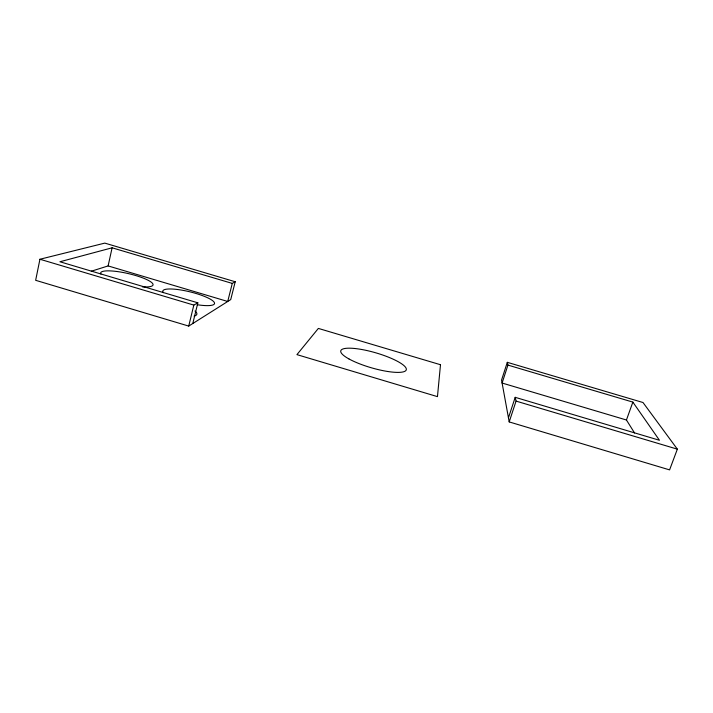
<?xml version="1.0" encoding="UTF-8"?>
<svg xmlns="http://www.w3.org/2000/svg" width="713" height="713" viewBox="0 0 713 713"><rect width="100%" height="100%" fill="white"/><g stroke="black" fill="none" stroke-linecap="round" stroke-linejoin="round"><path stroke-width="1.07" d="M39.937 259.247L35.65 280.307L188.722 326.082L230.727 299.585L235.219 281.742L104.802 243.115L39.937 259.247L193.829 305.093L197.849 302.829L192.795 323.506M91.309 271.225L108.118 265.922L112.11 247.803L232.269 283.409L235.219 281.742M188.722 326.082L193.829 305.093M232.269 283.409L227.723 301.474L108.118 265.922M507.308 362.329L501.56 380.056L509.198 421.918L669.587 469.885L677.35 449.154L643.001 402.515L507.308 362.329L507.932 365.092L502.104 383.041L626.442 420.002L634.543 432.96M508.449 417.845L515.205 397.328L659.463 440.277L632.859 402.105L507.932 365.092M509.198 421.918L516.06 401.098L515.205 397.328M626.442 420.002L632.859 402.105M112.11 247.803L59.928 261.76L197.849 302.829M516.06 401.098L677.35 449.154M194.997 311.02A28.591 6.435 13.3 0 1 194.079 316.109M163.402 292.669A26.577 5.615 13.7 0 1 182.172 290.209A26.577 5.615 13.7 0 1 213.41 301.349A26.577 5.615 13.7 0 1 197.251 304.736M100.916 274.059A26.88 5.508 12.9 0 1 118.804 271.769A26.88 5.508 12.9 0 1 150.202 281.457A26.88 5.508 12.9 0 1 142.359 286.858M440.491 364.726L437.461 396.633L296.938 354.628L318.363 328.417L440.491 364.726M348.924 358.915A34.126 7.807 16.2 0 0 404.627 371.411A34.126 7.807 16.2 0 0 366.883 350.529A34.126 7.807 16.2 0 0 348.924 358.915"/></g></svg>
